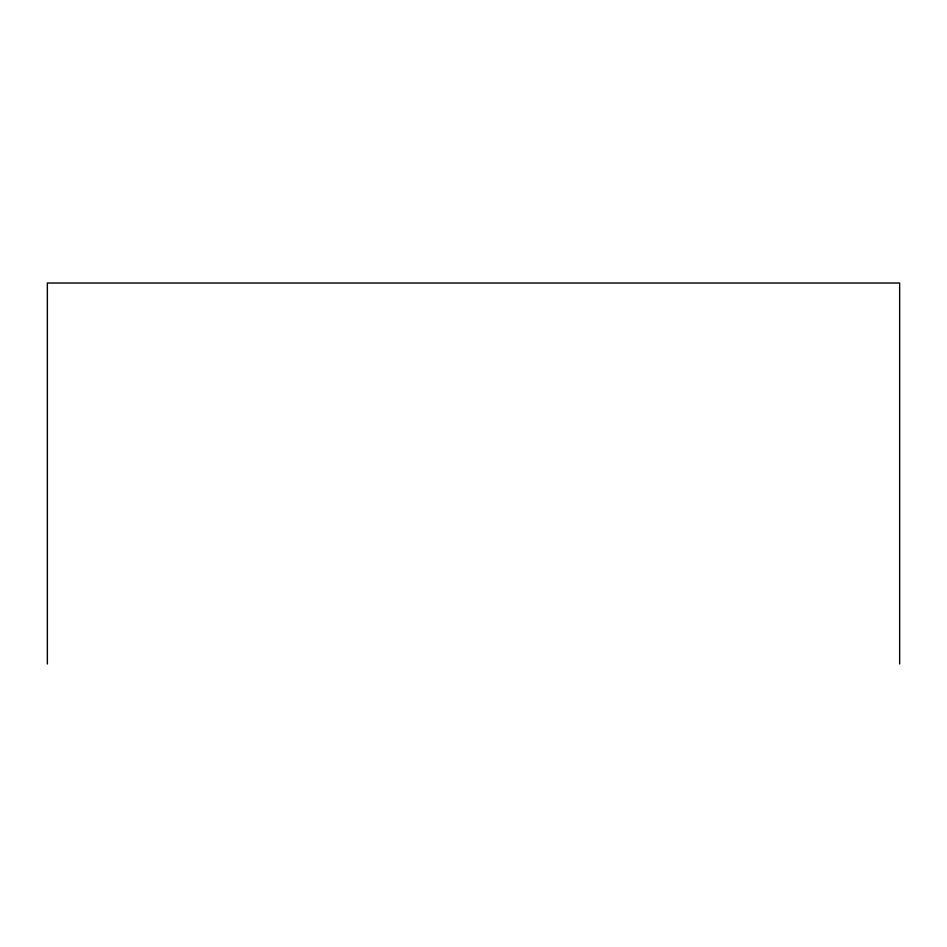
<?xml version="1.0" encoding="UTF-8"?>
<svg xmlns="http://www.w3.org/2000/svg" width="947" height="947" viewBox="0 0 947 947"><rect width="100%" height="100%" fill="white"/><g stroke="black" fill="none" stroke-linecap="round" stroke-linejoin="round"><path stroke-width="1.42" d="M899.65 663.977L899.65 283.023L47.35 283.023L47.35 663.977"/></g></svg>
